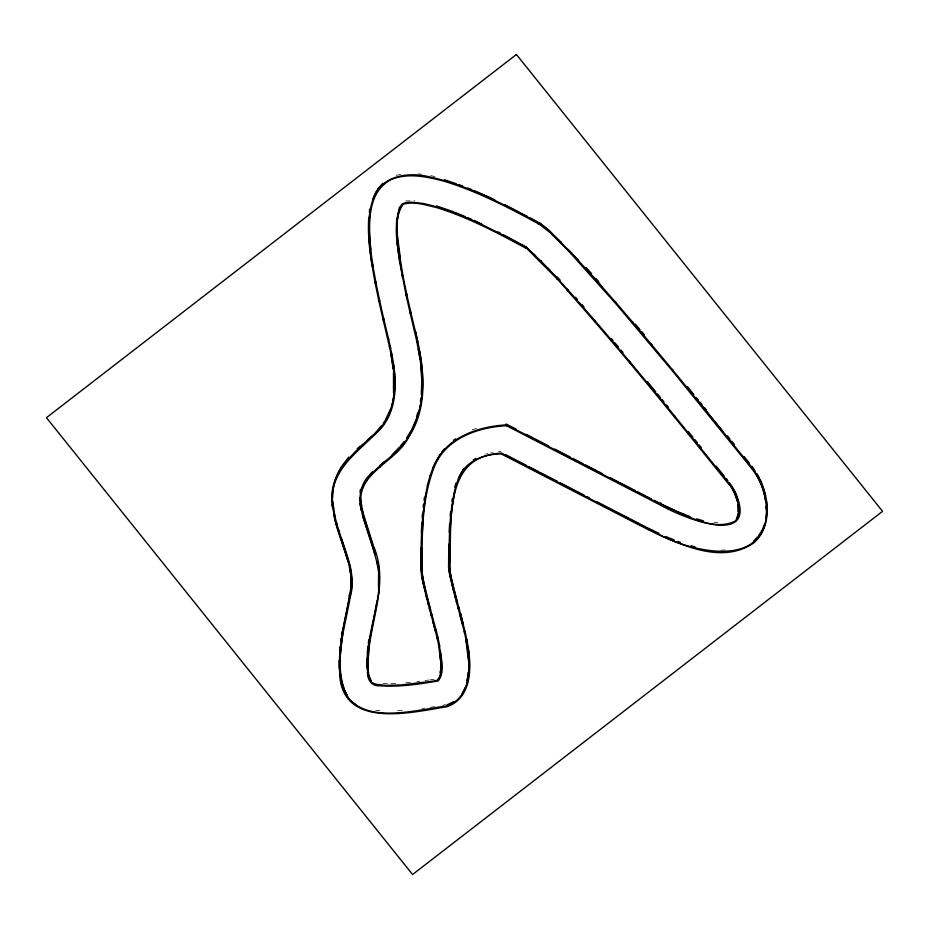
<?xml version="1.0" encoding="UTF-8"?>
<svg xmlns="http://www.w3.org/2000/svg" width="929" height="929" viewBox="0 0 929 929"><rect width="100%" height="100%" fill="white"/><g stroke="black" fill="none" stroke-linecap="round" stroke-linejoin="round"><path stroke-width="0.7" stroke-dasharray="4.64 3.48" d="M472.129 429.721L478.737 427.793M442.738 705.332L445.293 704.588M396.16 175.337L403.918 173.746M485.507 454.165L487.934 453.631M490.361 453.097L492.951 452.655M498.292 451.808L501.056 451.413M425.11 680.527L429.035 679.97M430.348 679.784L434.273 679.227M430.185 707.306L434.412 706.702M416.935 681.596L419.711 681.247M422.045 708.386L424.669 708.061M405.683 682.827L411.361 682.281M395.615 683.558L383.085 683.547M397.554 710.72L403.291 710.406M405.671 200.931L414.868 200.873M720.974 550.2L725.282 549.98M375.781 710.348L379.926 710.65M713.82 522.214L717.769 522.551M418.665 173.839L421.301 174.141M430.684 175.581L434.9 176.603"/><path stroke-width="1.39" d="M421.092 572.276L420.883 548.04M421.72 575.713C420.21 545.195 421.301 514.074 427.758 484.114M422.834 577.443L421.592 568.571L421.708 548.04M422.289 573.855C421.94 538.913 421.092 502.519 433.402 469.25C444.05 438.952 477.065 427.317 506.468 425.691L661.146 505.434M449.741 574.343L448.579 567.387L448.777 544.208M450.937 576.154L449.404 567.352L449.59 544.22M450.251 572.589L449.787 568.687C452.33 528.845 441.24 453.944 501.288 453.933L648.036 529.588C679.459 544.15 721.322 565.366 753.942 542.803C771.778 526.789 769.328 499.175 760.05 479.271M421.812 542.478L423.276 513.853L425.888 493.264M339.155 660.507L339.282 668.706M339.968 660.507C339.666 672.399 340.827 684.94 347.225 695.275M340.049 657.79L343.312 627.656L351.452 588.498L351.952 581.519L350.326 567.224L341.675 538.808M367.013 658.835L367.118 668.102M332.582 497.77C332.431 487.713 334.997 477.657 340.002 468.924M421.325 532.607L421.824 522.899M449.171 532.131L449.601 524.037M449.706 538.866L450.983 515.943L454.838 490.082M350.744 587.012L350.709 574.517L349.525 567.387M378.521 588.092L378.556 574.157M378.614 593.794L379.38 583.075L378.765 572.938L376.814 561.766M422.184 517.697L422.463 513.795M738.056 511.426L737.986 504.819M765.96 517.848C768.062 500.394 762.5 482.418 751.793 468.611L672.608 371.147L615.834 303.737L568.583 251.039L549.666 232.25L539.401 224.307C509.011 207.759 478.04 191.746 444.886 181.445C427.77 176.882 409.015 172.631 391.829 179.204C366.189 192.094 368.697 225.782 370.845 249.959M393.513 392.979L393.49 372.668M421.267 394.349L421.801 380.878L420.791 365.503M339.596 650.939L339.979 646.828M367.373 652.332L367.872 646.944M423.171 507.071L423.461 504.389M450.17 515.874L450.611 511.716M368.767 217.456C367.269 239.508 371.182 261.502 375.2 283.113M369.336 212.114L369.626 209.431M370.578 208.235C367.663 227.419 369.963 246.893 372.993 265.915M396.602 218.408L396.869 239.496M440.102 672.77L440.358 670.808M440.485 674.454L441.02 663.469L438.534 644.61M467.705 675.836L468.204 672.004M420.372 401.247L420.779 398.402M340.502 641.347L340.897 638.583M341.5 634.449L341.907 631.685M368.325 642.856L368.732 640.046M424.019 500.208L424.448 497.375M451.935 501.23L452.307 498.757M359.964 492.207L360.429 489.397M392.073 404.893C396.776 385.593 393.42 365.48 389.39 346.366M419.049 411.326C424.239 390.935 422.207 369.591 418.34 349.176M333.72 514.759C338.632 537.833 350.802 559.27 351.51 583.203C347.411 613.941 336.832 644.412 339.991 675.882M338.713 529.96C344.856 551.617 356.968 574.041 350.245 597.033C344.717 629.27 331.932 665.756 347.609 696.959M373.249 545.439C391.69 587.395 364.551 629.63 368.476 672.468M439.998 676.695L441.298 669.89L441.449 661.75M466.776 680.597L467.287 678.275M466.904 683.442C471.084 666.302 467.914 648.43 464.256 631.499M399.516 207.086C393.536 230.322 399.598 254.581 403.337 277.69M427.34 485.623L430.092 475.578M454.78 487.237L455.884 483.231M456.662 483.463C448.591 511.066 449.276 540.225 448.962 568.699L449.45 572.728M416.633 416.424L417.853 412.348M360.812 491.081C369.997 465.534 400.922 456.348 411.396 430.975C424.901 405.95 424.414 376.233 419.142 349.025M440.404 675.209L438.662 679.819L434.656 680.911L401.792 684.917L385.79 685.405L375.792 684.22L371.495 682.385L369.312 677.38L368.093 670.784M429.697 477.03L433.019 467.566L440.323 454.165M456.267 484.915L458.74 477.738L463.722 468.646M391.039 408.191L385.268 420.303M417.411 416.668L411.733 429.662L406.554 438.012M764.857 523.329L762.244 529.925L758.505 535.905M439.87 676.846L437.71 679.285M465.917 686.252L462.085 693.603M432.635 468.948C443.435 438.291 476.856 426.504 506.63 424.867L661.181 504.54C682.978 512.901 712.497 533.002 736.035 520.693C742.132 508.593 736.43 493.52 728.975 483.266L734.444 493.055L737.58 502.008M458.369 479.12C464.407 460.947 484.102 454.374 501.439 453.097L648.396 528.856C686.368 552.151 773.079 574.436 766.471 501.37M376.953 190.468C364.563 213.624 368.964 241.145 372.192 266.042M372.901 199.305C380.077 176.196 407.564 171.61 428.257 176.591C468.03 185.034 504.273 204.566 539.807 223.61L546.31 228.22L561.522 242.585M449.044 568.281L448.579 567.015M736.302 519.485L738.776 512.738L738.799 504.714M383.236 423.38L384.652 421.348M340.56 467.81L348.712 457.068M367.861 476.751C359.953 486.053 358.466 499.14 361.358 510.695M381.807 425.412L375.072 433.204M400.654 445.781L404.15 441.449M441.937 451.935L444.573 448.742M377.569 189.237L382.713 183.385M368.825 475.706L372.668 471.526M399.772 446.861L392.073 454.85M753.558 541.119L757.518 536.95M373.11 435.086L366.885 440.706M357.224 448.742L360.231 446.141M391.771 354.1C396.706 378.335 398.344 406.472 382.191 427.096C360.603 450.879 325.533 470.573 333.546 508.535M417.806 342.058L415.414 331.514C423.926 366.038 429.244 405.95 408.539 437.396C396.195 462.328 356.225 472.513 361.172 504.911M381.982 463.629L384.815 461.365M453.457 440.346L455.64 438.836M453.851 701.592L446.849 704.972M473.314 459.809L475.845 458.496M538.112 224.028L539.401 224.307L539.017 222.623L540.399 223.39L549.283 230.566L578.372 260.306M696.762 518.858L703.555 520.937M691.002 545.718L694.985 546.937M444.503 179.761L456.139 183.721M458.717 184.604L462.596 185.928M436.34 205.913L453.619 211.8M677.044 511.519L690.026 516.675M665.501 536.439L674.222 539.9M677.961 541.386L680.458 542.373M467.786 188.006L471.7 189.632M474.301 190.724L484.706 195.09M454.896 212.335L465.185 216.643M467.763 217.723L471.618 219.337M661.703 504.192L675.766 510.915M659.125 533.385L647.652 527.904L648.036 529.588M486.006 195.636L494.751 199.851M504.749 204.67L527.556 216.515M474.185 220.417L481.71 224.04M516.059 429.14L506.084 424.007L506.468 425.691M526.023 434.284L548.551 445.897M554.787 449.113L570.441 457.184M572.938 458.473L582.936 463.629M585.444 464.918L597.475 471.119M598.671 471.735L602.538 473.732M610.26 477.715L619.051 482.244M620.317 482.894L635.018 490.477M637.445 491.731L642.322 494.24M643.565 494.878L646.061 496.167M647.304 496.806L651.31 498.873M654.422 500.476L660.426 503.576L660.809 505.26C683.024 518.057 761.025 549.434 734.793 491.023M505.771 454.757L526.627 465.499M529.135 466.799L539.18 471.978M540.434 472.629L557.307 481.315M559.804 482.604L584.329 495.25M586.826 496.539L589.392 497.863M597.126 501.846L605.917 506.386M607.171 507.025L615.788 511.473M617.007 512.1L621.873 514.608M623.092 515.235L629.177 518.37M630.431 519.021L632.916 520.298M634.17 520.948L640.244 524.084M641.277 524.618L645.307 526.697M646.445 527.277L647.13 527.626M530.111 217.874L537.752 221.938M498.014 231.902L500.499 233.225M502.984 234.549L525.303 246.452C538.367 261.223 554.927 275.1 567.665 290.882C623.673 353.775 676.521 419.385 729.358 484.95M526.116 247.451C493.171 229.916 459.797 211.487 423.02 203.439C416.076 202.905 408.145 200.652 401.676 204.252C390.447 226.839 399.83 254.128 402.536 277.852M525.709 248.148C497.061 232.598 467.949 217.34 436.723 207.597C425.888 205.158 414.288 201.07 403.198 204.252C391.841 220.254 399.528 243.375 400.492 261.548M526.128 247.462L535.65 255.881M371.147 681.758L368.139 675.894M350.628 700.698L355.598 704.658M541.468 261.641L525.512 246.603L525.895 248.287M568.211 249.355L601.876 286.457M568.269 290.347L547.785 268.04L548.168 269.724M557.667 278.688L540.492 260.515L540.875 262.199M586.129 267.564L591.552 273.59M557.284 277.005L560.175 280.186M596.07 278.677L598.775 281.731M588.22 271.071L616.461 303.214M575.55 297.292L577.466 299.44M580.73 304.364L567.282 289.198L567.665 290.882M582.146 304.747L583.946 306.814M595.152 320.923L579.719 303.202L580.102 304.886M615.451 302.053L633.125 322.688M611.677 340.235L594.142 319.762L594.525 321.446M635.436 324.209L639.942 329.54M641.73 331.676L644.436 334.881M632.115 321.527L652.007 345.1M611.294 338.551L613.082 340.676M614.87 342.789L618.435 347.028M621.118 350.21L622.906 352.335M630.431 362.496L610.667 339.062L611.05 340.746M650.997 343.927L673.235 370.636M647.501 381.807L651.171 386.22M651.554 387.904L629.421 361.323L629.804 363.007M687.46 386.731L693.847 394.5M672.224 369.463L723.319 431.939M652.088 387.323L655.723 391.759M657.535 393.966L660.264 397.287M662.075 399.493L663.898 401.711M666.627 405.032L668.439 407.239M675.186 416.668L650.544 386.731L650.927 388.415M371.112 680.702L368.941 675.697M696.587 397.833L698.399 400.074M700.222 402.303L702.034 404.545M704.763 407.901L706.574 410.13M695.937 398.332L752.444 468.135L760.433 480.955L765.531 495.505M688.389 431.706L692.918 437.28M694.729 439.498L697.447 442.843M699.258 445.072L701.07 447.302M701.453 448.986L674.164 415.484L674.547 417.167M727.349 435.736L729.997 439.034M731.762 441.229L734.409 444.515M744.117 456.58L749.413 463.153M716.247 466.149L724.272 476.136M726.06 478.342L727.848 480.56M738.369 501.823L735.176 492.707L730.008 484.462L700.431 447.801L700.814 449.485M754.94 470.527L752.06 466.451L752.444 468.135M731.1 484.868L734.235 490.001M756.996 473.685L759.434 478.156M372.889 544.243L361.764 508.837M341.036 682.536C353.531 728.661 413.544 710.058 446.965 705.901C470.597 697.644 471.247 667.533 467.949 646.839M375.804 554.334L363.68 516.687L360.382 498.188M375.014 554.555L362.891 516.896L359.976 503.332M348.131 561.824L336.019 524.2L332.141 504.342M362.507 515.212L372.111 544.487L377.197 563.45M336.426 522.295L339.097 531.643M458.694 607.055L463.374 624.474M457.904 607.264L462.584 624.683M436.409 631.395L431.799 614.266M431.01 614.475L435.62 631.604M459.065 608.739L455.651 595.617M456.278 601.226L458.287 608.948M432.182 615.95L428.699 602.573M429.361 608.321L431.393 616.159M457.451 602.7L454.42 590.798M454.862 595.814L456.662 602.909M430.533 609.796L427.421 597.626M427.909 602.782L429.744 610.005M455.245 597.498L451.657 583.017M428.292 604.465L425.528 593.399M453.352 586.559L454.804 592.481M454.002 592.69L450.89 579.777M426.318 593.201L427.804 599.31M427.015 599.507L424.576 589.474M334.51 514.596L336.797 523.979M452.446 582.831L453.735 588.243M425.366 589.288L426.701 594.885M465.441 632.997L460.517 613.755L460.9 615.439M464.639 633.183L459.727 613.964L460.11 615.648M436.026 629.711L438.267 639.082M437.466 639.268L432.856 621.257L433.239 622.941M410.723 311.889L415.797 333.197M409.921 312.074L417.005 342.232M383.596 318.194L388.67 339.503M382.806 318.38L389.774 348.05M451.691 579.603L452.829 584.515M424.553 585.839L425.749 590.972M423.763 586.025L424.948 591.158M751.793 468.611L751.41 466.927C759.179 476.879 764.044 488.956 765.659 501.463M729.637 482.778L730.008 484.462M660.798 502.856L661.181 504.54M556.668 277.539L557.052 279.223M540.399 223.39L540.783 225.073M534.686 254.778L535.069 256.462M530.285 250.644L530.668 252.328M527.231 247.962L527.614 249.646M406.542 293.413L411.106 313.572M405.741 293.587L410.304 313.758M449.404 567.004L449.787 568.687M388.299 337.819L390.575 347.887M379.322 299.301L383.979 319.878M378.533 299.475L383.189 320.064M421.592 567.317L421.975 569.001M420.779 567.329L421.151 569.012M380.089 465.139L380.472 466.822M362.252 444.422L362.624 446.106M377.406 602.642L377.023 600.958L368.941 644.343L367.93 668.032M349.861 595.35L350.245 597.033M349.072 595.187L349.455 596.871M451.064 576.828L452.075 581.287M450.263 577.002L451.273 581.461M423.868 582.808L424.936 587.523M424.135 587.709L422.033 577.966M451.448 578.512L450.17 572.508M449.764 574.633L450.646 578.686M423.299 580.149L424.251 584.492M423.461 584.666L421.65 575.899M402.954 276.006L406.925 295.097M406.124 295.271L399.307 259.992L397.089 242.388M465.057 631.314L467.09 641.01M375.618 281.278L379.706 300.984M374.817 281.429L378.916 301.159M437.884 637.399L439.719 646.143M437.083 637.584L438.918 646.294M416.622 340.548L420.117 359.163M449.357 572.67L450.147 576.317M390.192 346.203L392.154 355.784M422.834 577.815L423.682 581.833M423.218 579.499L422.149 573.901M372.61 264.231L376.001 282.962M334.893 516.28L332.745 501.672M367.501 672.143C367.257 679.622 371.658 686.531 379.868 685.765C399.365 687.251 418.933 684.15 438.093 680.969C446.129 671.632 440.067 655.468 439.336 644.459M339.608 674.199C342.789 729.764 411.872 712.322 447.232 706.655C474.15 696.901 471.537 662.005 466.706 639.326M390.97 354.251L393.13 368.697M465.905 639.477L468.425 660.438M377.615 561.604C385.698 599.008 363.204 634.867 367.663 672.573M421.336 574.029L422.033 577.583M393.025 361.567C397.055 385.14 395.243 412.035 378.382 430.522C355.726 451.053 325.568 473.685 332.733 508.639M440.392 650.881L441.356 660.473M439.591 650.997L440.543 660.519M359.569 498.211L359.778 500.766M765.949 506.421L766.088 508.895M516.419 54.486L46.45 417.678L412.581 874.514L882.55 511.322L516.419 54.486"/></g></svg>
